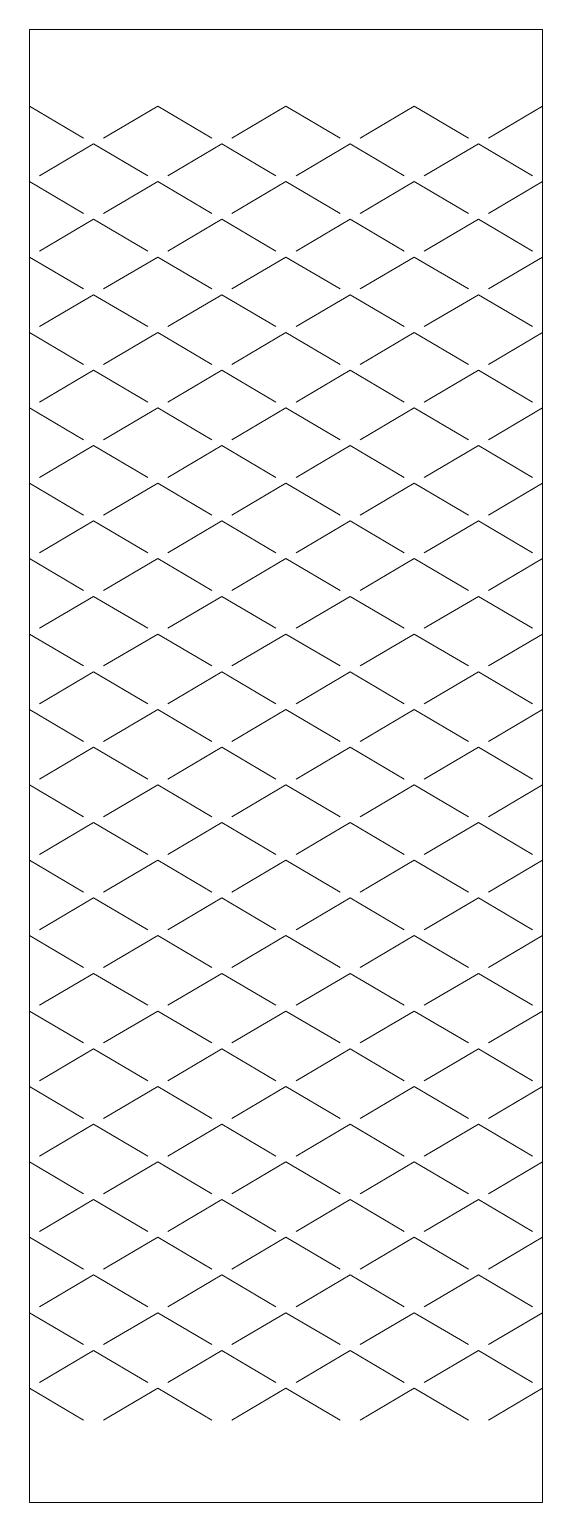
# Model space of a CAD drawing. Header units: metres. Extents: x 0 to 33.4, y 0 to 96.
import ezdxf

# ---------------------------------------------------------------- set-up
doc = ezdxf.new("R2010")
doc.units = ezdxf.units.M
doc.layers.add('TOP', color=1, linetype='Continuous', lineweight=0)

msp = doc.modelspace()

# ---------------------------------------------------------------- linework, layer by layer
at = {"layer": 'TOP'}
for p, q in [((0, 91), (3.526, 88.919)), ((4.829, 88.919), (8.355, 91)), ((8.355, 91), (11.881, 88.919)), ((13.184, 88.919), (16.71, 91)), ((16.71, 91), (20.236, 88.919)), ((21.539, 88.919), (25.065, 91)), ((25.065, 91), (28.591, 88.919)), ((29.895, 88.919), (33.42, 91)), ((0.652, 86.462), (4.178, 88.543)), ((4.178, 88.543), (7.703, 86.462)), ((9.007, 86.462), (12.533, 88.543)), ((12.533, 88.543), (16.058, 86.462)), ((17.362, 86.462), (20.888, 88.543)), ((20.888, 88.543), (24.414, 86.462)), ((25.717, 86.462), (29.243, 88.543)), ((29.243, 88.543), (32.769, 86.462)), ((0, 86.086), (3.526, 84.005)), ((4.829, 84.005), (8.355, 86.086)), ((8.355, 86.086), (11.881, 84.005)), ((13.184, 84.005), (16.71, 86.086)), ((16.71, 86.086), (20.236, 84.005)), ((21.539, 84.005), (25.065, 86.086)), ((25.065, 86.086), (28.591, 84.005)), ((29.895, 84.005), (33.42, 86.086)), ((0.652, 81.548), (4.178, 83.629)), ((4.178, 83.629), (7.703, 81.548)), ((9.007, 81.548), (12.533, 83.629)), ((12.533, 83.629), (16.058, 81.548)), ((17.362, 81.548), (20.888, 83.629)), ((20.888, 83.629), (24.414, 81.548)), ((25.717, 81.548), (29.243, 83.629)), ((29.243, 83.629), (32.769, 81.548)), ((0, 81.171), (3.526, 79.091)), ((4.829, 79.091), (8.355, 81.171)), ((8.355, 81.171), (11.881, 79.091)), ((13.184, 79.091), (16.71, 81.171)), ((16.71, 81.171), (20.236, 79.091)), ((21.539, 79.091), (25.065, 81.171)), ((25.065, 81.171), (28.591, 79.091)), ((29.895, 79.091), (33.42, 81.171)), ((0.652, 76.633), (4.178, 78.714)), ((4.178, 78.714), (7.703, 76.633)), ((9.007, 76.633), (12.533, 78.714)), ((12.533, 78.714), (16.058, 76.633)), ((17.362, 76.633), (20.888, 78.714)), ((20.888, 78.714), (24.414, 76.633)), ((25.717, 76.633), (29.243, 78.714)), ((29.243, 78.714), (32.769, 76.633)), ((0, 76.257), (3.526, 74.176)), ((4.829, 74.176), (8.355, 76.257)), ((8.355, 76.257), (11.881, 74.176)), ((13.184, 74.176), (16.71, 76.257)), ((16.71, 76.257), (20.236, 74.176)), ((21.539, 74.176), (25.065, 76.257)), ((25.065, 76.257), (28.591, 74.176)), ((29.895, 74.176), (33.42, 76.257)), ((0.652, 71.719), (4.178, 73.8)), ((4.178, 73.8), (7.703, 71.719)), ((9.007, 71.719), (12.533, 73.8)), ((12.533, 73.8), (16.058, 71.719)), ((17.362, 71.719), (20.888, 73.8)), ((20.888, 73.8), (24.414, 71.719)), ((25.717, 71.719), (29.243, 73.8)), ((29.243, 73.8), (32.769, 71.719)), ((0, 71.343), (3.526, 69.262)), ((4.829, 69.262), (8.355, 71.343)), ((8.355, 71.343), (11.881, 69.262)), ((13.184, 69.262), (16.71, 71.343)), ((16.71, 71.343), (20.236, 69.262)), ((21.539, 69.262), (25.065, 71.343)), ((25.065, 71.343), (28.591, 69.262)), ((29.895, 69.262), (33.42, 71.343)), ((0.652, 66.805), (4.178, 68.886)), ((4.178, 68.886), (7.703, 66.805)), ((9.007, 66.805), (12.533, 68.886)), ((12.533, 68.886), (16.058, 66.805)), ((17.362, 66.805), (20.888, 68.886)), ((20.888, 68.886), (24.414, 66.805)), ((25.717, 66.805), (29.243, 68.886)), ((29.243, 68.886), (32.769, 66.805)), ((0, 66.429), (3.526, 64.348)), ((4.829, 64.348), (8.355, 66.429)), ((8.355, 66.429), (11.881, 64.348)), ((13.184, 64.348), (16.71, 66.429)), ((16.71, 66.429), (20.236, 64.348)), ((21.539, 64.348), (25.065, 66.429)), ((25.065, 66.429), (28.591, 64.348)), ((29.895, 64.348), (33.42, 66.429)), ((0.652, 61.891), (4.178, 63.971)), ((4.178, 63.971), (7.703, 61.891)), ((9.007, 61.891), (12.533, 63.971)), ((12.533, 63.971), (16.058, 61.891)), ((17.362, 61.891), (20.888, 63.971)), ((20.888, 63.971), (24.414, 61.891)), ((25.717, 61.891), (29.243, 63.971)), ((29.243, 63.971), (32.769, 61.891)), ((0, 61.514), (3.526, 59.433)), ((4.829, 59.433), (8.355, 61.514)), ((8.355, 61.514), (11.881, 59.433)), ((13.184, 59.433), (16.71, 61.514)), ((16.71, 61.514), (20.236, 59.433)), ((21.539, 59.433), (25.065, 61.514)), ((25.065, 61.514), (28.591, 59.433)), ((29.895, 59.433), (33.42, 61.514)), ((0.652, 56.976), (4.178, 59.057)), ((4.178, 59.057), (7.703, 56.976)), ((9.007, 56.976), (12.533, 59.057)), ((12.533, 59.057), (16.058, 56.976)), ((17.362, 56.976), (20.888, 59.057)), ((20.888, 59.057), (24.414, 56.976)), ((25.717, 56.976), (29.243, 59.057)), ((29.243, 59.057), (32.769, 56.976)), ((0, 56.6), (3.526, 54.519)), ((4.829, 54.519), (8.355, 56.6)), ((8.355, 56.6), (11.881, 54.519)), ((13.184, 54.519), (16.71, 56.6)), ((16.71, 56.6), (20.236, 54.519)), ((21.539, 54.519), (25.065, 56.6)), ((25.065, 56.6), (28.591, 54.519)), ((29.895, 54.519), (33.42, 56.6)), ((0.652, 52.062), (4.178, 54.143)), ((4.178, 54.143), (7.703, 52.062)), ((9.007, 52.062), (12.533, 54.143)), ((12.533, 54.143), (16.058, 52.062)), ((17.362, 52.062), (20.888, 54.143)), ((20.888, 54.143), (24.414, 52.062)), ((25.717, 52.062), (29.243, 54.143)), ((29.243, 54.143), (32.769, 52.062)), ((0, 51.686), (3.526, 49.605)), ((4.829, 49.605), (8.355, 51.686)), ((8.355, 51.686), (11.881, 49.605)), ((13.184, 49.605), (16.71, 51.686)), ((16.71, 51.686), (20.236, 49.605)), ((21.539, 49.605), (25.065, 51.686)), ((25.065, 51.686), (28.591, 49.605)), ((29.895, 49.605), (33.42, 51.686)), ((0.652, 47.148), (4.178, 49.229)), ((4.178, 49.229), (7.703, 47.148)), ((9.007, 47.148), (12.533, 49.229)), ((12.533, 49.229), (16.058, 47.148)), ((17.362, 47.148), (20.888, 49.229)), ((20.888, 49.229), (24.414, 47.148)), ((25.717, 47.148), (29.243, 49.229)), ((29.243, 49.229), (32.769, 47.148)), ((0, 46.771), (3.526, 44.691)), ((4.829, 44.691), (8.355, 46.771)), ((8.355, 46.771), (11.881, 44.691)), ((13.184, 44.691), (16.71, 46.771)), ((16.71, 46.771), (20.236, 44.691)), ((21.539, 44.691), (25.065, 46.771)), ((25.065, 46.771), (28.591, 44.691)), ((29.895, 44.691), (33.42, 46.771)), ((0.652, 42.233), (4.178, 44.314)), ((4.178, 44.314), (7.703, 42.233)), ((9.007, 42.233), (12.533, 44.314)), ((12.533, 44.314), (16.058, 42.233)), ((17.362, 42.233), (20.888, 44.314)), ((20.888, 44.314), (24.414, 42.233)), ((25.717, 42.233), (29.243, 44.314)), ((29.243, 44.314), (32.769, 42.233)), ((0, 41.857), (3.526, 39.776)), ((4.829, 39.776), (8.355, 41.857)), ((8.355, 41.857), (11.881, 39.776)), ((13.184, 39.776), (16.71, 41.857)), ((16.71, 41.857), (20.236, 39.776)), ((21.539, 39.776), (25.065, 41.857)), ((25.065, 41.857), (28.591, 39.776)), ((29.895, 39.776), (33.42, 41.857)), ((0.652, 37.319), (4.178, 39.4)), ((4.178, 39.4), (7.703, 37.319)), ((9.007, 37.319), (12.533, 39.4)), ((12.533, 39.4), (16.058, 37.319)), ((17.362, 37.319), (20.888, 39.4)), ((20.888, 39.4), (24.414, 37.319)), ((25.717, 37.319), (29.243, 39.4)), ((29.243, 39.4), (32.769, 37.319)), ((0, 36.943), (3.526, 34.862)), ((4.829, 34.862), (8.355, 36.943)), ((8.355, 36.943), (11.881, 34.862)), ((13.184, 34.862), (16.71, 36.943)), ((16.71, 36.943), (20.236, 34.862)), ((21.539, 34.862), (25.065, 36.943)), ((25.065, 36.943), (28.591, 34.862)), ((29.895, 34.862), (33.42, 36.943)), ((0.652, 32.405), (4.178, 34.486)), ((4.178, 34.486), (7.703, 32.405)), ((9.007, 32.405), (12.533, 34.486)), ((12.533, 34.486), (16.058, 32.405)), ((17.362, 32.405), (20.888, 34.486)), ((20.888, 34.486), (24.414, 32.405)), ((25.717, 32.405), (29.243, 34.486)), ((29.243, 34.486), (32.769, 32.405)), ((0, 32.029), (3.526, 29.948)), ((4.829, 29.948), (8.355, 32.029)), ((8.355, 32.029), (11.881, 29.948)), ((13.184, 29.948), (16.71, 32.029)), ((16.71, 32.029), (20.236, 29.948)), ((21.539, 29.948), (25.065, 32.029)), ((25.065, 32.029), (28.591, 29.948)), ((29.895, 29.948), (33.42, 32.029)), ((0.652, 27.491), (4.178, 29.571)), ((4.178, 29.571), (7.703, 27.491)), ((9.007, 27.491), (12.533, 29.571)), ((12.533, 29.571), (16.058, 27.491)), ((17.362, 27.491), (20.888, 29.571)), ((20.888, 29.571), (24.414, 27.491)), ((25.717, 27.491), (29.243, 29.571)), ((29.243, 29.571), (32.769, 27.491)), ((0, 27.114), (3.526, 25.033)), ((4.829, 25.033), (8.355, 27.114)), ((8.355, 27.114), (11.881, 25.033)), ((13.184, 25.033), (16.71, 27.114)), ((16.71, 27.114), (20.236, 25.033)), ((21.539, 25.033), (25.065, 27.114)), ((25.065, 27.114), (28.591, 25.033)), ((29.895, 25.033), (33.42, 27.114)), ((0.652, 22.576), (4.178, 24.657)), ((4.178, 24.657), (7.703, 22.576)), ((9.007, 22.576), (12.533, 24.657)), ((12.533, 24.657), (16.058, 22.576)), ((17.362, 22.576), (20.888, 24.657)), ((20.888, 24.657), (24.414, 22.576)), ((25.717, 22.576), (29.243, 24.657)), ((29.243, 24.657), (32.769, 22.576)), ((0, 22.2), (3.526, 20.119)), ((4.829, 20.119), (8.355, 22.2)), ((8.355, 22.2), (11.881, 20.119)), ((13.184, 20.119), (16.71, 22.2)), ((16.71, 22.2), (20.236, 20.119)), ((21.539, 20.119), (25.065, 22.2)), ((25.065, 22.2), (28.591, 20.119)), ((29.895, 20.119), (33.42, 22.2)), ((0.652, 17.662), (4.178, 19.743)), ((4.178, 19.743), (7.703, 17.662)), ((9.007, 17.662), (12.533, 19.743)), ((12.533, 19.743), (16.058, 17.662)), ((17.362, 17.662), (20.888, 19.743)), ((20.888, 19.743), (24.414, 17.662)), ((25.717, 17.662), (29.243, 19.743)), ((29.243, 19.743), (32.769, 17.662)), ((0, 17.286), (3.526, 15.205)), ((4.829, 15.205), (8.355, 17.286)), ((8.355, 17.286), (11.881, 15.205)), ((13.184, 15.205), (16.71, 17.286)), ((16.71, 17.286), (20.236, 15.205)), ((21.539, 15.205), (25.065, 17.286)), ((25.065, 17.286), (28.591, 15.205)), ((29.895, 15.205), (33.42, 17.286)), ((0.652, 12.748), (4.178, 14.829)), ((4.178, 14.829), (7.703, 12.748)), ((9.007, 12.748), (12.533, 14.829)), ((12.533, 14.829), (16.058, 12.748)), ((17.362, 12.748), (20.888, 14.829)), ((20.888, 14.829), (24.414, 12.748)), ((25.717, 12.748), (29.243, 14.829)), ((29.243, 14.829), (32.769, 12.748)), ((0, 12.371), (3.526, 10.291)), ((4.829, 10.291), (8.355, 12.371)), ((8.355, 12.371), (11.881, 10.291)), ((13.184, 10.291), (16.71, 12.371)), ((16.71, 12.371), (20.236, 10.291)), ((21.539, 10.291), (25.065, 12.371)), ((25.065, 12.371), (28.591, 10.291)), ((29.895, 10.291), (33.42, 12.371)), ((0.652, 7.833), (4.178, 9.914)), ((4.178, 9.914), (7.703, 7.833)), ((9.007, 7.833), (12.533, 9.914)), ((12.533, 9.914), (16.058, 7.833)), ((17.362, 7.833), (20.888, 9.914)), ((20.888, 9.914), (24.414, 7.833)), ((25.717, 7.833), (29.243, 9.914)), ((29.243, 9.914), (32.769, 7.833)), ((0, 7.457), (3.526, 5.376)), ((4.829, 5.376), (8.355, 7.457)), ((8.355, 7.457), (11.881, 5.376)), ((13.184, 5.376), (16.71, 7.457)), ((16.71, 7.457), (20.236, 5.376)), ((21.539, 5.376), (25.065, 7.457)), ((25.065, 7.457), (28.591, 5.376)), ((29.895, 5.376), (33.42, 7.457))]:
    msp.add_line(p, q, dxfattribs=at)
msp.add_lwpolyline([(0, 0), (0, 96), (33.42, 96), (33.42, 0)], close=True, dxfattribs=at)

doc.saveas('drawing.dxf')
